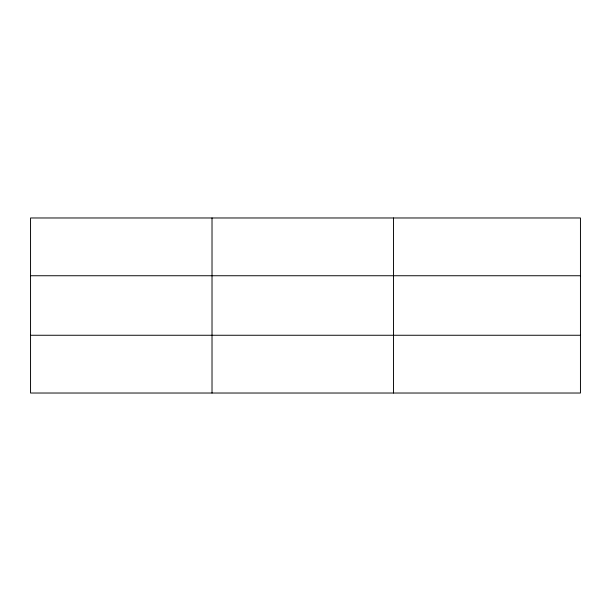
<?xml version="1.0" encoding="UTF-8"?>
<svg xmlns="http://www.w3.org/2000/svg" width="611" height="611" viewBox="0 0 611 611"><rect width="100%" height="100%" fill="white"/><g stroke="black" fill="none" stroke-linecap="round" stroke-linejoin="round"><path stroke-width="0.92" d="M212.017 217.974L212.017 393.026M393.484 217.974L393.484 393.026M580.45 335.256L580.45 393.026L30.55 393.026L30.55 217.974L580.45 217.974L580.45 335.256L30.55 335.256M30.55 275.744L580.45 275.744"/></g></svg>
